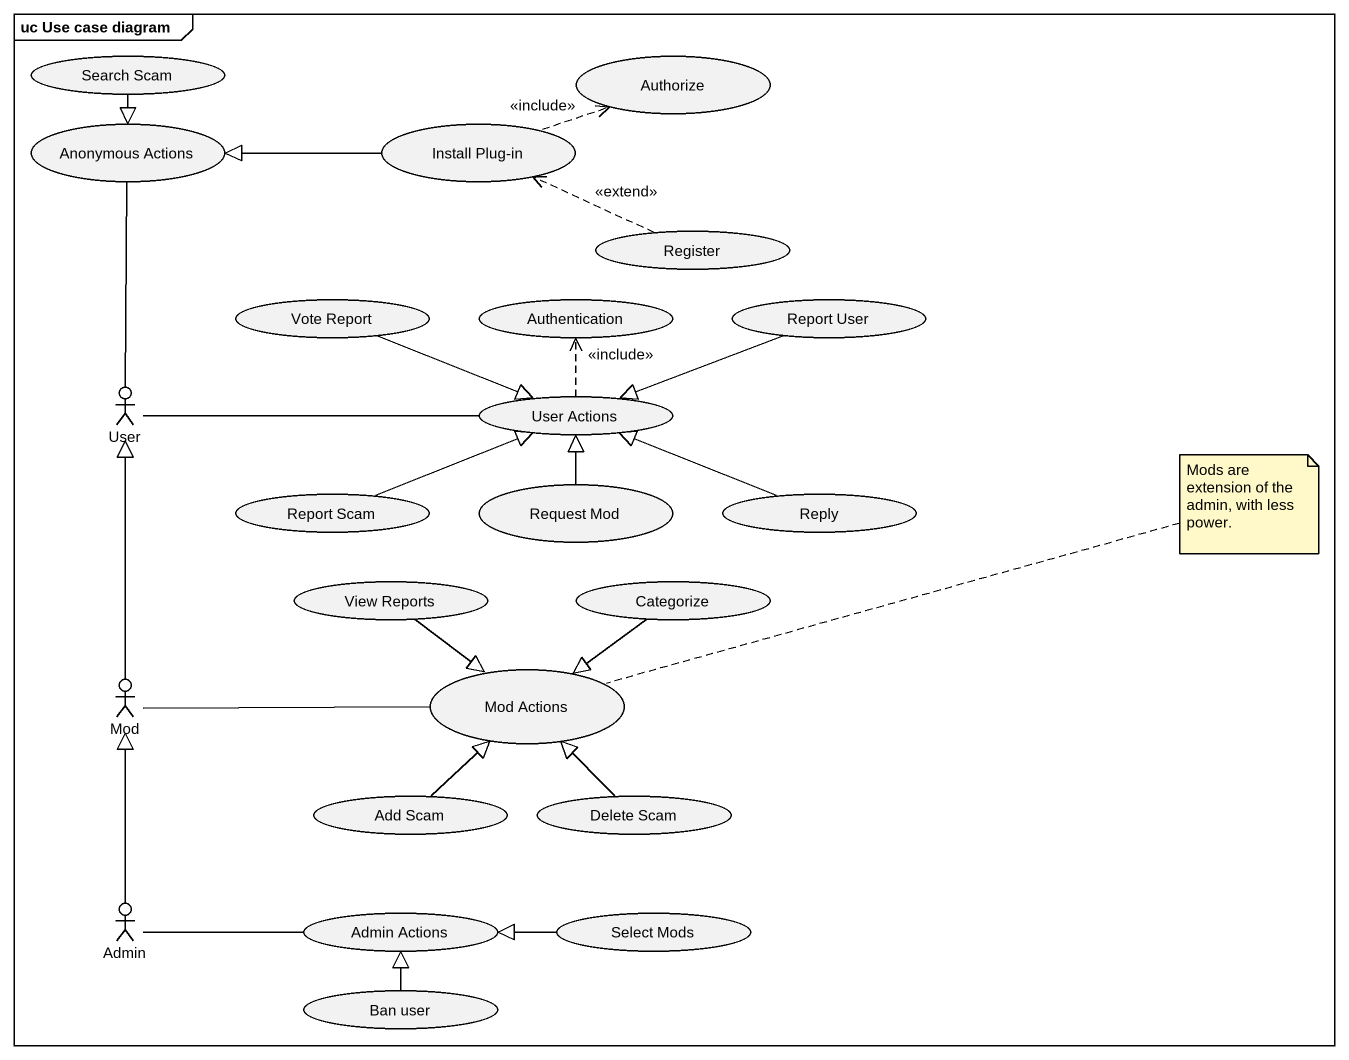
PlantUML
@startuml
mainframe uc Use case diagram
usecase "Search Scam" as Search_Scam
usecase Authorize
usecase "Anonymous Actions" as Anonymous_Actions
usecase "Install Plug-in" as Install_Plug_in
usecase Register
usecase "Vote Report" as Vote_Report
usecase Authentication
usecase "Report User" as Report_User
actor User
usecase "User Actions" as User_Actions
usecase "Report Scam" as Report_Scam
usecase "Request Mod" as Request_Mod
usecase Reply
usecase "View Reports" as View_Reports
usecase Categorize
actor Mod
usecase "Mod Actions" as Mod_Actions
usecase "Add Scam" as Add_Scam
usecase "Delete Scam" as Delete_Scam
actor Admin
usecase "Admin Actions" as Admin_Actions
usecase "Select Mods" as Select_Mods
usecase "Ban user" as Ban_user
Search_Scam --|> Anonymous_Actions
Install_Plug_in .right.> Authorize : <<include>>
Install_Plug_in -left-|> Anonymous_Actions
Register .left.> Install_Plug_in : <<extend>>
Vote_Report -right-|> User_Actions
Report_User -left-|> User_Actions
User -up- Anonymous_Actions
User_Actions .up.> Authentication : <<include>>
User_Actions -left- User
Report_Scam -right-|> User_Actions
Request_Mod -up-|> User_Actions
Reply -left-|> User_Actions
View_Reports --|> Mod_Actions
Categorize --|> Mod_Actions
Mod -up-|> User
Mod -right- Mod_Actions
Add_Scam -up-|> Mod_Actions
Delete_Scam -up-|> Mod_Actions
Admin -up-|> Mod
Admin -right- Admin_Actions
Select_Mods -left-|> Admin_Actions
Ban_user -up-|> Admin_Actions
note right of Mod_Actions : Mods are extension of the admin, with less power.
@enduml
